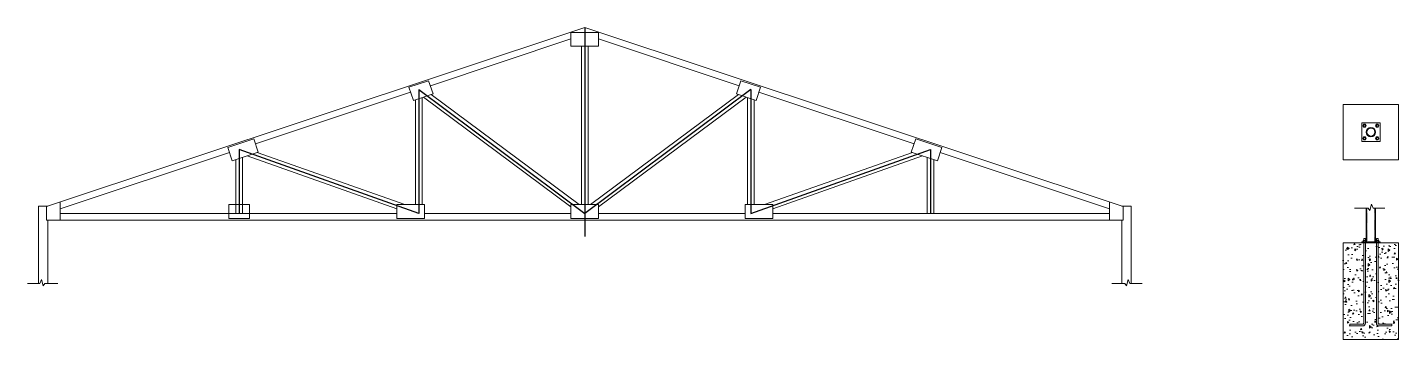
# Model space of a CAD drawing. Header units: inches. Extents: x -7700 to 6147, y -4891 to -2731.
# Drawn here: x 5552 to 6147, y -4008 to -3873 of the extents above; entities that cross this region are included whole.
import ezdxf

# ---------------------------------------------------------------- set-up
doc = ezdxf.new("R2010")
doc.units = ezdxf.units.IN
doc.header["$LTSCALE"] = 96
doc.header["$MEASUREMENT"] = 0
doc.linetypes.add('Dash', pattern=[0.225, 0.15, -0.075])
doc.layers.add('Common', color=4, linetype='Continuous', lineweight=5)
doc.layers.add('Section', color=6, linetype='Continuous', lineweight=18)
doc.layers.add('Hatch', color=7, linetype='Continuous', lineweight=0, true_color=0x919191)

msp = doc.modelspace()

# ---------------------------------------------------------------- hatches: boundary and pattern name
at = {"layer": 'Hatch'}
h = msp.add_hatch(dxfattribs=at)
h.set_pattern_fill('AR-CONC', color=256, angle=45)
h.set_pattern_definition([(95, (4252.806, 7044.774), (5.51552, 4.6280708), [0.75, -8.25]), (40, (4252.806, 7044.774), (-6.2999217, 4.3376815), [0.6, -6.6]), (145.451444, (4253.2656, 7045.1594), (-0.7844016, 8.965752), [0.637402, -7.011421]), (91.1842, (4251.392, 7046.188), (8.716934, 6.376138), [1.125, -12.375]), (141.63564, (4252.118, 7046.719), (-0.279001, 13.497117), [0.956103, -10.517138]), (36.18416, (4251.392, 7046.188), (-0.279001, 13.497117), [0.9, -9.9]), (66, (4252.4524, 7046.5415), (7.0677157, 1.3738248), [0.75, -8.25]), (11, (4252.4524, 7046.5415), (-3.407086, 6.8480844), [0.6, -6.6]), (116.451445, (4253.0414, 7046.656), (3.6606297, 8.221909), [0.637402, -7.011421]), (82.5, (4252.806, 7044.7737), (-2.26793185, 2.4398982), [0, -6.52, 0, -6.7, 0, -6.625]), (52.5, (4252.806, 7044.7737), (-0.9287294, 4.6490945), [0, -3.82, 0, -6.37, 0, -2.525]), (12.5, (4251.229, 7043.1969), (3.9341817, 3.6152076), [0, -2.5, 0, -7.8, 0, -10.35]), (2.5, (4250.522, 7042.4898), (3.4158998, 4.831598), [0, -3.25, 0, -5.18, 0, -7.35])])
edge = h.paths.add_edge_path()
edge.add_line((6138.27, -3966.35), (6138.27, -4001.2))
edge.add_arc((6138.72, -4001.2), 0.45, 180, 270)
edge.add_line((6138.72, -4001.65), (6144.27, -4001.65))
edge.add_line((6144.27, -4001.65), (6144.27, -4002.4))
edge.add_line((6144.27, -4002.4), (6138.72, -4002.4))
edge.add_arc((6138.72, -4001.2), 1.2, 180, 270, ccw=False)
edge.add_line((6137.52, -4001.2), (6137.52, -3966.35))
edge.add_line((6137.52, -3966.35), (6132.77, -3966.35))
edge.add_line((6132.77, -3966.35), (6132.77, -4001.2))
edge.add_arc((6131.57, -4001.2), 1.2, -90, 0, ccw=False)
edge.add_line((6131.57, -4002.4), (6126.02, -4002.4))
edge.add_line((6126.02, -4002.4), (6126.02, -4001.65))
edge.add_line((6126.02, -4001.65), (6131.57, -4001.65))
edge.add_arc((6131.57, -4001.2), 0.45, 270, 360)
edge.add_line((6132.02, -4001.2), (6132.02, -3966.35))
edge.add_line((6132.02, -3966.35), (6123.14, -3966.35))
edge.add_line((6123.14, -3966.35), (6123.14, -4008.35))
edge.add_line((6123.14, -4008.35), (6147.14, -4008.35))
edge.add_line((6147.14, -4008.35), (6147.14, -3966.35))
edge.add_line((6147.14, -3966.35), (6138.27, -3966.35))

# ---------------------------------------------------------------- linework, layer by layer
at = {"layer": 'Common'}
for points in [[(6141.23, -3951.2), (6136.07, -3951.2), (6135.37, -3949.46), (6134.7, -3952.31), (6133.92, -3951.2), (6128.03, -3951.2)], [(5552.26, -3983.92), (5557.68, -3983.92), (5558.38, -3982.18), (5559.05, -3985.03), (5559.83, -3983.92), (5565.46, -3983.92)], [(6035.91, -3983.92), (6030.5, -3983.92), (6029.8, -3982.18), (6029.13, -3985.03), (6028.35, -3983.92), (6022.72, -3983.92)]]:
    msp.add_lwpolyline(points, dxfattribs=at)
at = {"layer": 'Defpoints'}
for p, q in [((5794.09, -3872.67), (5794.09, -3963.55)), ((5722.09, -3899.7), (5722.09, -3953.57)), ((5722.09, -3899.7), (5794.09, -3953.57)), ((5866.09, -3899.7), (5794.09, -3953.57)), ((5866.09, -3899.7), (5866.09, -3953.57)), ((5644.09, -3925.7), (5644.09, -3953.57)), ((5722.09, -3953.57), (5644.09, -3925.7)), ((5866.09, -3953.57), (5944.09, -3925.7)), ((5944.09, -3925.7), (5944.09, -3953.57))]:
    msp.add_line(p, q, dxfattribs=at)
at = {"layer": 'Section'}
for p, q in [((5560.48, -3950.53), (5794.09, -3872.67)), ((6027.7, -3950.53), (5794.09, -3872.67)), ((5727.07, -3898.04), (5788.09, -3877.7)), ((5861.11, -3898.04), (5800.09, -3877.7)), ((5792.65, -3880.82), (5792.65, -3949.7)), ((5795.53, -3880.82), (5795.53, -3949.7)), ((5651.25, -3923.31), (5718.53, -3900.88)), ((5727.37, -3901.84), (5791.58, -3949.7)), ((5860.8, -3901.84), (5796.59, -3949.7)), ((5936.92, -3923.31), (5869.65, -3900.88)), ((5720.65, -3904.08), (5720.65, -3949.7)), ((5723.53, -3903.12), (5723.53, -3949.7)), ((5724.05, -3902.95), (5788.09, -3950.68)), ((5864.13, -3902.95), (5800.09, -3950.68)), ((5864.65, -3903.12), (5864.65, -3949.7)), ((5867.53, -3904.08), (5867.53, -3949.7)), ((5566.48, -3951.57), (5639.87, -3927.1)), ((5642.65, -3930.08), (5642.65, -3953.57)), ((5645.53, -3929.12), (5645.53, -3953.57)), ((5712.5, -3951.49), (5647.55, -3928.45)), ((5716.07, -3949.7), (5651.98, -3926.97)), ((5872.11, -3949.7), (5936.19, -3926.97)), ((5875.67, -3951.49), (5940.63, -3928.45)), ((5942.65, -3929.12), (5942.65, -3953.57)), ((5945.53, -3930.08), (5945.53, -3953.57)), ((6021.7, -3951.57), (5948.31, -3927.1)), ((5566.48, -3956.44), (5566.48, -3948.53)), ((6021.7, -3956.44), (6021.7, -3948.53)), ((5560.48, -3956.44), (5560.48, -3950.53)), ((5566.48, -3953.57), (5712.5, -3953.57)), ((5724.5, -3953.57), (5788.09, -3953.57)), ((5863.67, -3953.57), (5800.09, -3953.57)), ((6021.7, -3953.57), (5875.67, -3953.57)), ((6027.7, -3956.44), (6027.7, -3950.53)), ((5560.48, -3956.44), (5794.09, -3956.44)), ((6027.7, -3956.44), (5794.09, -3956.44))]:
    msp.add_line(p, q, dxfattribs=at)
for points in [[(5788.09, -3880.82), (5788.09, -3874.82), (5800.09, -3874.82), (5800.09, -3880.82)], [(5719.7, -3904.4), (5717.81, -3898.71), (5726.34, -3895.86), (5728.24, -3901.55)], [(5868.47, -3904.4), (5870.37, -3898.71), (5861.83, -3895.86), (5859.93, -3901.55)], [(6123.14, -3930.19), (6123.14, -3906.19), (6147.14, -3906.19), (6147.14, -3930.19)], [(6131.14, -3914.19), (6139.14, -3914.19), (6139.14, -3922.19), (6131.14, -3922.19)], [(6132.02, -3916.09), (6131.64, -3915.44), (6132.02, -3914.79), (6132.77, -3914.79), (6133.14, -3915.44), (6132.77, -3916.09)], [(6138.27, -3916.09), (6138.64, -3915.44), (6138.27, -3914.79), (6137.52, -3914.79), (6137.14, -3915.44), (6137.52, -3916.09)], [(5641.04, -3930.62), (5639.14, -3924.93), (5650.53, -3921.13), (5652.43, -3926.82)], [(5947.13, -3930.62), (5949.03, -3924.93), (5937.65, -3921.13), (5935.75, -3926.82)], [(6132.02, -3920.29), (6131.64, -3920.94), (6132.02, -3921.59), (6132.77, -3921.59), (6133.14, -3920.94), (6132.77, -3920.29)], [(6138.27, -3920.29), (6138.64, -3920.94), (6138.27, -3921.59), (6137.52, -3921.59), (6137.14, -3920.94), (6137.52, -3920.29)], [(5639.59, -3955.7), (5639.59, -3949.7), (5648.59, -3949.7), (5648.59, -3955.7)], [(5712.5, -3955.7), (5712.5, -3949.7), (5724.5, -3949.7), (5724.5, -3955.7)], [(5788.09, -3955.7), (5788.09, -3949.7), (5800.09, -3949.7), (5800.09, -3955.7)], [(5875.67, -3955.7), (5875.67, -3949.7), (5863.67, -3949.7), (5863.67, -3955.7)], [(6131.14, -3966.35), (6131.14, -3965.85), (6139.14, -3965.85), (6139.14, -3966.35)]]:
    msp.add_lwpolyline(points, close=True, dxfattribs=at)
for points in [[(5557.09, -3983.92), (5557.09, -3950.33), (5561.09, -3950.33), (5561.09, -3950.33)], [(6031.09, -3983.92), (6031.09, -3950.33), (6027.09, -3950.33), (6027.09, -3950.33)], [(6133.14, -3965.85), (6133.14, -3951.2)], [(6137.14, -3951.2), (6137.14, -3965.85)], [(5561.09, -3956.44), (5561.09, -3983.92)], [(6027.09, -3956.44), (6027.09, -3983.92)], [(6123.14, -3966.35), (6135.14, -3966.35)], [(6135.14, -3966.35), (6147.14, -3966.35), (6147.14, -4008.35), (6123.14, -4008.35), (6123.14, -3966.35)], [(6131.74, -3965.85), (6133.05, -3965.85), (6133.05, -3965.25), (6131.74, -3965.25), (6131.74, -3965.85)], [(6132.02, -3965.85), (6132.02, -3964.35), (6132.77, -3964.35), (6132.77, -3965.85)], [(6138.55, -3965.85), (6137.24, -3965.85), (6137.24, -3965.25), (6138.55, -3965.25), (6138.55, -3965.85)], [(6138.27, -3965.85), (6138.27, -3964.35), (6137.52, -3964.35), (6137.52, -3965.85)]]:
    msp.add_lwpolyline(points, dxfattribs=at)
at = {"layer": 'Section', "linetype": 'Dash', "ltscale": 0.008}
for points in [[(6133.39, -3965.85), (6133.39, -3951.2)], [(6136.89, -3951.2), (6136.89, -3965.85)]]:
    msp.add_lwpolyline(points, dxfattribs=at)
at = {"layer": 'Section'}
for points in [[(6132.77, -3966.35), (6132.77, -4001.2, -0.414214), (6131.57, -4002.4), (6126.02, -4002.4), (6126.02, -4001.65), (6131.57, -4001.65, 0.414214), (6132.02, -4001.2), (6132.02, -3966.35)], [(6137.52, -3966.35), (6137.52, -4001.2, 0.414214), (6138.72, -4002.4), (6144.27, -4002.4), (6144.27, -4001.65), (6138.72, -4001.65, -0.414214), (6138.27, -4001.2), (6138.27, -3966.35)]]:
    msp.add_lwpolyline(points, format="xyb", dxfattribs=at)
for centre, radius in [((6132.39, -3915.44), 0.375), ((6135.14, -3918.19), 2), ((6135.14, -3918.19), 1.75), ((6137.89, -3915.44), 0.375), ((6132.39, -3920.94), 0.375), ((6137.89, -3920.94), 0.375)]:
    msp.add_circle(centre, radius, dxfattribs=at)

doc.saveas('drawing.dxf')
